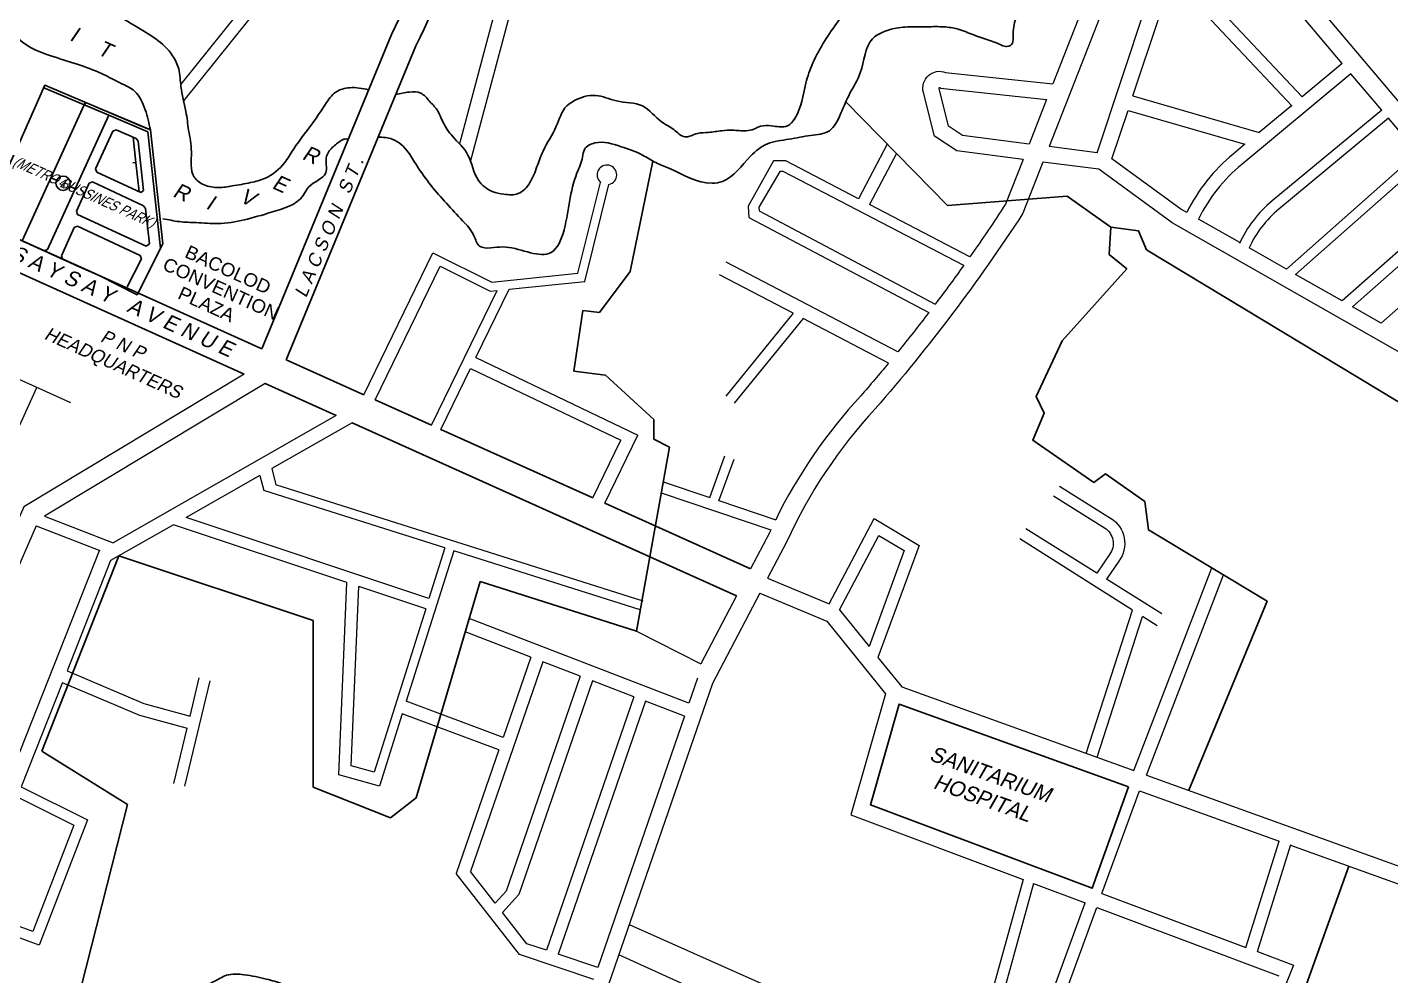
# Model space of a CAD drawing. Header units: inches. Extents: x -1369 to 1198, y -366 to 1398.
# Drawn here: x -608.89 to -570.34, y 961.27 to 988.1 of the extents above; entities that cross this region are included whole.
import ezdxf
from ezdxf.enums import TextEntityAlignment as Align

# ---------------------------------------------------------------- set-up
doc = ezdxf.new("R2010")
doc.units = ezdxf.units.IN
doc.header["$MEASUREMENT"] = 0
for name, color, linetype in [('BLK_NO', 6, 'Continuous'), ('BLOCKS', 5, 'Continuous'), ('BUILDING', 40, 'Continuous'), ('CHURCH', 45, 'Continuous'), ('CREEK_RIVER', 7, 'Continuous'), ('EASEMENT', 4, 'Continuous'), ('LOTNO', 1, 'Continuous'), ('NATL_ROAD', 1, 'Continuous'), ('PERIMETER', 1, 'Continuous'), ('PERIMETER_1', 11, 'Continuous'), ('PRIVATE', 181, 'Continuous'), ('SUBLOTS', 1, 'Continuous')]:
    doc.layers.add(name, color=color, linetype=linetype)
doc.layers.add('ROAD', color=8, linetype='Continuous', lineweight=20)
doc.layers.add('SUBDIVIDION', color=8, linetype='Continuous', lineweight=25)
doc.styles.add('LOT_NO', font='ARIALN.TTF', dxfattribs={"width": 1.5, "height": 1})
doc.styles.add('PX-0', font='leroy')
doc.styles.get("Standard").update_dxf_attribs({"font": 'arial.ttf'})
doc.styles.add('STYLE1', font='swissl.ttf')

msp = doc.modelspace()

# ---------------------------------------------------------------- linework, layer by layer
at = {"layer": 'BLK_NO', "color": 8, "ltscale": 2}
msp.add_circle((-607.881, 983.6881), 0.2018, dxfattribs=at)
at = {"layer": 'BLOCKS', "color": 8}
for p, q in [((-609.0394, 982.0571), (-607.2858, 985.9053)), ((-607.2858, 985.9053), (-607.2442, 985.9699)), ((-606.5897, 985.6108), (-608.321, 981.8117)), ((-606.477, 985.158), (-606.9616, 984.0945)), ((-606.477, 985.158), (-606.3829, 985.1946)), ((-606.3829, 985.1946), (-605.8178, 984.9555)), ((-605.8178, 984.9555), (-605.7575, 984.8745)), ((-605.7575, 984.8745), (-605.6058, 983.481)), ((-606.9267, 983.9998), (-606.9616, 984.0945)), ((-606.9267, 983.9998), (-605.6878, 983.4222)), ((-607.1463, 983.6891), (-607.5056, 982.9006)), ((-607.0516, 983.724), (-607.1463, 983.6891)), ((-607.0516, 983.724), (-605.6088, 983.0513)), ((-605.6878, 983.4222), (-605.6058, 983.481)), ((-607.5056, 982.9006), (-607.4707, 982.806)), ((-605.6088, 983.0513), (-605.5501, 982.9693)), ((-605.5501, 982.9693), (-605.4414, 981.9712)), ((-607.5648, 982.4367), (-607.9298, 981.6358)), ((-607.5648, 982.4367), (-607.4701, 982.4716)), ((-607.4707, 982.806), (-605.5356, 981.9037)), ((-607.4701, 982.4716), (-605.7002, 981.6464)), ((-608.4154, 981.7761), (-608.321, 981.8117)), ((-605.5356, 981.9037), (-605.4414, 981.9712)), ((-607.8942, 981.5414), (-607.9298, 981.6358)), ((-605.6672, 981.5511), (-606.0691, 980.7558)), ((-605.7002, 981.6464), (-605.6672, 981.5511))]:
    msp.add_line(p, q, dxfattribs=at)
at = {"layer": 'BUILDING', "color": 8}
msp.add_line((-605.7875, 980.5335), (-605.4921, 981.118), dxfattribs=at)
at = {"layer": 'CREEK_RIVER', "color": 8}
for points, knots in [([(-599.2412, 986.333), (-599.418, 986.3684), (-599.7296, 986.4308), (-600.2104, 986.2992), (-600.4771, 985.9048), (-600.8369, 985.3434), (-601.2738, 984.8225), (-601.6423, 984.1865), (-602.0654, 983.8253), (-602.6086, 983.6939), (-603.0526, 983.6204), (-603.493, 983.5422), (-603.8819, 983.6056), (-604.3273, 983.9183), (-604.2041, 984.5629), (-604.3371, 985.1586), (-604.4006, 985.7824), (-604.5685, 986.3458), (-604.5707, 986.8983), (-604.9088, 987.6008), (-605.736, 988.0644), (-606.5558, 988.5701), (-607.4231, 988.8973), (-608.0097, 989.4423), (-608.8941, 989.6046), (-608.9561, 990.1717), (-609.0124, 990.5757), (-608.7157, 990.9434), (-608.5572, 991.8328), (-608.0057, 992.667), (-607.5231, 993.4385), (-607.0072, 994.2243), (-606.4212, 995.0475), (-605.9446, 995.8845), (-605.6548, 996.443), (-605.7333, 997.7304), (-605.8008, 999.0054), (-606.278, 1000.2679), (-606.8034, 1000.5498), (-607.0546, 1000.9616), (-607.2771, 1001.2637), (-607.5905, 1001.4612), (-607.9581, 1001.5161), (-608.337, 1001.6014), (-608.7229, 1001.7243), (-609.1116, 1001.8938), (-609.2902, 1002.1506), (-609.3968, 1002.2651), (-609.4221, 1002.2918)], [0, 0, 0, 0, 0.001792613, 0.003159268, 0.004672221, 0.006360995, 0.009900372, 0.011401504, 0.013717383, 0.015183578, 0.016929992, 0.018241048, 0.019619615, 0.020806646, 0.023214174, 0.025259999, 0.027048096, 0.02943591, 0.031113866, 0.03248769, 0.03700773, 0.040107377, 0.042227286, 0.046146984, 0.048150546, 0.050109265, 0.051149877, 0.052105202, 0.054574547, 0.060044835, 0.061892861, 0.06369716, 0.069441899, 0.071959264, 0.073380548, 0.075620285, 0.084491375, 0.086399826, 0.088613125, 0.09010163, 0.091174586, 0.09234445, 0.093683086, 0.094857782, 0.096224444, 0.097761772, 0.098941772, 0.099305249, 0.099305249, 0.099305249, 0.099305249]), ([(-610.1601, 1000.5743), (-609.9508, 1000.4023), (-609.2476, 999.9844), (-608.5025, 999.1842), (-607.4937, 999.0696), (-606.9328, 998.242), (-607.0677, 997.325), (-607.0178, 996.3123), (-607.6574, 995.4632), (-608.3973, 994.5552), (-608.9353, 993.4914), (-609.5979, 993.1381), (-609.7317, 992.7223), (-609.9908, 992.4228), (-610.3155, 992.2554), (-610.6339, 991.7848), (-610.1959, 991.1244), (-610.0421, 990.3516), (-609.8962, 989.5555), (-609.6949, 988.8951), (-609.5051, 988.3397), (-609.1599, 987.6442), (-608.342, 987.3148), (-607.4995, 987.0678), (-606.85, 986.8296), (-606.4584, 986.622), (-606.2754, 986.5289), (-606.2542, 986.5175)], [0.046261928, 0.046261928, 0.046261928, 0.046261928, 0.048953224, 0.053907116, 0.05719284, 0.057953149, 0.06364208, 0.065770126, 0.067831464, 0.073842263, 0.077819606, 0.079269524, 0.081012622, 0.081952229, 0.08315466, 0.084677848, 0.086913409, 0.090130011, 0.092746855, 0.094956026, 0.0970247, 0.098647101, 0.102529134, 0.105129684, 0.107592748, 0.109372053, 0.109608819, 0.109608819, 0.109608819, 0.109608819]), ([(-598.9723, 984.994), (-598.8344, 984.9868), (-598.4977, 984.969), (-598.1253, 984.6108), (-597.8493, 984.1185), (-597.36, 983.4477), (-596.7693, 982.8232), (-596.2649, 982.294), (-596.1562, 981.8533), (-595.7654, 981.8494), (-595.1477, 981.9595), (-593.8302, 981.2203), (-593.612, 982.9903), (-593.4185, 983.8663), (-593.1884, 984.3352), (-593.1609, 984.7015), (-592.701, 984.9285), (-592.1294, 984.7265), (-591.5491, 984.5412), (-591.1349, 984.2575), (-590.4703, 984.022), (-589.8708, 983.6155), (-588.9638, 983.7688), (-588.5848, 984.374), (-587.9767, 984.8595), (-587.3462, 984.9208), (-586.7834, 985.0509), (-586.1465, 985.0882), (-585.8761, 985.6816), (-585.6464, 986.2416), (-585.2284, 986.8905), (-585.2034, 987.7958), (-584.4326, 988.0788), (-583.9252, 988.1209), (-583.4712, 988.11), (-583.0555, 988.1263), (-582.6011, 988.076), (-582.1826, 987.8955), (-581.7635, 987.7566), (-581.445, 987.6425), (-581.2424, 987.5426), (-580.9761, 987.589), (-581.0571, 988.0472), (-580.7902, 988.678), (-580.8525, 989.5141), (-580.744, 990.1491), (-580.6598, 990.5843), (-581.0645, 990.67), (-581.438, 990.7482), (-581.8098, 990.9802), (-582.1934, 991.2559), (-582.2607, 992.0228), (-582.3169, 992.7231), (-582.5018, 993.4905), (-582.5161, 994.0344), (-582.4296, 994.7066), (-582.0018, 995.2389), (-582.2209, 996.2689), (-581.3728, 995.9814), (-580.9401, 995.8558), (-580.5042, 995.7418), (-580.2632, 995.3731), (-579.9466, 995.0621), (-579.5739, 994.9145), (-579.2476, 994.7334), (-578.8321, 994.5874), (-578.7438, 994.1416), (-578.6224, 993.7902), (-578.6704, 993.523), (-578.7002, 993.323), (-578.6663, 993.1716), (-578.6919, 993.0365), (-578.7335, 992.8995), (-578.6816, 992.7777), (-578.5794, 992.6705), (-578.4238, 992.692), (-578.2889, 992.7023), (-578.1221, 992.756), (-577.9625, 992.6852), (-577.8163, 992.5205), (-577.7497, 992.2955), (-577.4957, 992.137), (-577.4306, 991.8925), (-577.3755, 991.6801), (-577.2124, 991.6135), (-577.0704, 991.5888), (-576.928, 991.5564), (-576.7704, 991.5863), (-576.7021, 991.5134), (-576.669, 991.4641)], [0, 0, 0, 0, 0.00134899, 0.00329582, 0.00476677, 0.0070477, 0.01155477, 0.01332248, 0.01442984, 0.01550558, 0.01665853, 0.02102538, 0.02626019, 0.02908928, 0.03068237, 0.03141105, 0.03256376, 0.03506483, 0.03724861, 0.0386742, 0.04002093, 0.04432728, 0.0453159, 0.04888373, 0.05084663, 0.0529279, 0.05499221, 0.05681511, 0.0587271, 0.06086273, 0.06303647, 0.06641884, 0.06867299, 0.07036238, 0.07160036, 0.07319206, 0.07453019, 0.0761242, 0.07771822, 0.07894976, 0.07950898, 0.07995986, 0.08131157, 0.08294094, 0.08719703, 0.08898406, 0.08986768, 0.09093602, 0.09230871, 0.09393173, 0.09524586, 0.09678909, 0.10115121, 0.10250292, 0.10462545, 0.10660133, 0.10904845, 0.11154774, 0.11377427, 0.11534111, 0.11657264, 0.11801155, 0.11957546, 0.12095936, 0.12194786, 0.12337345, 0.12499814, 0.12608241, 0.12708731, 0.12764771, 0.12809227, 0.12860893, 0.12901063, 0.12948184, 0.12986078, 0.13039688, 0.13091391, 0.13124731, 0.13211666, 0.13242982, 0.13345174, 0.13434057, 0.13521781, 0.13593624, 0.13635274, 0.13687808, 0.13739512, 0.13781427, 0.13835798, 0.13835798, 0.13835798, 0.13835798]), ([(-564.3136, 986.5116), (-564.6313, 986.8328), (-565.0567, 987.263), (-565.5489, 987.848), (-565.9659, 988.1016), (-566.4775, 988.3193), (-566.8321, 988.7093), (-567.4085, 989.1414), (-567.9944, 989.4451), (-568.6962, 989.638), (-569.2346, 989.6883), (-569.7745, 989.7487), (-570.2442, 989.7431), (-570.6982, 989.7233), (-571.0166, 989.3128), (-571.497, 989.4653), (-571.7249, 989.1975), (-571.9838, 989.1646), (-572.3069, 989.1711), (-572.5492, 989.0891), (-572.6969, 989.0609)], [0, 0, 0, 0, 0.004525445, 0.006060144, 0.007588024, 0.009355583, 0.011564298, 0.012755033, 0.016562618, 0.018061084, 0.020008618, 0.021963656, 0.023466326, 0.024765562, 0.026293448, 0.028033018, 0.028789801, 0.0295323, 0.03053562, 0.032038696, 0.032038696, 0.032038696, 0.032038696]), ([(-572.4867, 988.8124), (-572.4184, 988.8141), (-572.2951, 988.8198), (-572.1055, 988.8514), (-571.9306, 988.9735), (-571.7144, 989.0294), (-571.2908, 989.0116), (-570.8721, 989.2709), (-570.3738, 989.3343), (-570.0288, 989.4209), (-569.7352, 989.45), (-569.4678, 989.4871), (-569.05, 989.4567), (-568.6152, 989.2727), (-568.1885, 989.1823), (-567.8987, 989.0801), (-567.77, 988.8014), (-567.296, 988.6489), (-566.8985, 988.3685), (-566.4519, 987.9435), (-566.1018, 987.6649), (-565.411, 987.1544), (-564.9269, 986.7445), (-564.514, 986.3948)], [0.15642559, 0.15642559, 0.15642559, 0.15642559, 0.157110961, 0.157659041, 0.1583151, 0.159207564, 0.159836728, 0.162518593, 0.163824673, 0.164847654, 0.166069451, 0.166771526, 0.16754138, 0.170224934, 0.171405385, 0.171937356, 0.173221623, 0.174127575, 0.176755996, 0.178041599, 0.180292142, 0.181223349, 0.186631255, 0.186631255, 0.186631255, 0.186631255]), ([(-605.0584, 982.6787), (-604.9032, 982.6569), (-604.5932, 982.5821), (-604.0727, 982.5813), (-603.1882, 982.4937), (-602.2015, 982.8137), (-601.1798, 983.0994), (-600.9133, 983.7049), (-600.3173, 983.8631), (-600.5156, 984.4303), (-600.2826, 984.6975), (-600.087, 984.8451), (-599.9256, 984.9705), (-599.8302, 984.9277), (-599.8227, 984.9243)], [0.124512298, 0.124512298, 0.124512298, 0.124512298, 0.126081819, 0.127675965, 0.12971171, 0.134862398, 0.138263714, 0.139219711, 0.141291003, 0.142883974, 0.14396283, 0.144528877, 0.145481173, 0.145563273, 0.145563273, 0.145563273, 0.145563273]), ([(-623.7243, 969.5395), (-623.4489, 969.3493), (-623.0518, 969.0751), (-622.5907, 968.5601), (-622.2711, 968.2186), (-621.8402, 967.894), (-621.4199, 967.7402), (-621.0105, 967.5662), (-620.6587, 967.2139), (-620.1932, 967.142), (-619.8805, 966.8702), (-619.6694, 966.7218), (-619.3408, 966.5008), (-619.0719, 966.155), (-618.6587, 965.8271), (-618.2896, 965.9484), (-618.0402, 966.0319), (-617.7733, 966.0415), (-617.5043, 966.2421), (-617.0058, 965.9724), (-617.0125, 966.6099), (-616.5001, 966.2281), (-616.159, 965.9496), (-615.6286, 965.6796), (-615.0747, 965.3948), (-614.6278, 965.0321), (-614.1361, 964.8146), (-613.7713, 964.8027), (-613.6104, 964.5529), (-613.174, 964.5085), (-613.1649, 963.8636), (-612.6787, 963.6143), (-612.36, 963.3304), (-611.9505, 963.0687), (-611.5142, 962.7678), (-611.2124, 962.4052), (-610.9661, 962.117), (-610.7427, 961.9447), (-610.4533, 961.757), (-610.1529, 961.6266), (-609.9253, 961.3046), (-609.7339, 961.0764), (-609.4806, 960.82), (-608.995, 960.8256), (-608.4772, 960.7771), (-608.0102, 960.9994), (-607.668, 960.9249), (-607.2215, 960.9937), (-606.6678, 960.7976), (-606.1242, 960.5498), (-605.6124, 960.4921), (-605.0214, 960.4554), (-604.3863, 960.85), (-603.719, 961.014), (-603.2415, 961.3389), (-602.7056, 961.3087), (-602.187, 961.1897), (-601.6394, 961.0497), (-601.2123, 960.7673), (-600.6832, 960.6371), (-600.3905, 960.4403), (-600.2375, 960.3184)], [0, 0, 0, 0, 0.003328565, 0.004798025, 0.006896437, 0.008000576, 0.010152561, 0.011347266, 0.012404093, 0.01503301, 0.015709792, 0.016517156, 0.017621295, 0.019626191, 0.020971916, 0.022475124, 0.023152056, 0.02363074, 0.025099511, 0.026313192, 0.027538057, 0.028647678, 0.030724537, 0.032823374, 0.034311033, 0.037011135, 0.03847742, 0.039717113, 0.040304671, 0.041256593, 0.043530659, 0.045099108, 0.046452668, 0.047819244, 0.049948728, 0.051713332, 0.052511803, 0.053735473, 0.054509448, 0.055975582, 0.056902631, 0.058376814, 0.059007767, 0.060393836, 0.062890372, 0.06424424, 0.06531462, 0.066282764, 0.068710925, 0.070983295, 0.072242795, 0.073845894, 0.076778471, 0.079391355, 0.080718803, 0.082382337, 0.084501523, 0.08611657, 0.087974999, 0.089552478, 0.091488017, 0.091488017, 0.091488017, 0.091488017])]:
    msp.add_open_spline(points, degree=3, knots=knots, dxfattribs=at)
for points in [[(-583.6588, 993.5834), (-583.5651, 992.2566), (-583.6275, 991.7103), (-583.5182, 991.3357), (-583.3308, 990.9923), (-582.9402, 990.6489), (-582.581, 990.0714), (-582.2373, 989.8684), (-582.1608, 988.9347), (-582.3482, 988.6381), (-582.7231, 988.6849), (-582.9731, 988.7162), (-583.5354, 988.7786), (-584.3165, 988.8879), (-584.7695, 988.841), (-585.4411, 988.763), (-585.7067, 988.5757), (-585.9566, 988.2791), (-586.6752, 987.0928), (-586.8783, 986.5153), (-587.1907, 985.5163), (-587.3937, 985.3134), (-587.6281, 985.2821), (-587.8467, 985.3134), (-588.1592, 985.2977), (-588.3466, 985.2197), (-588.5653, 985.1729), (-588.9558, 985.1885), (-589.2526, 985.1729), (-589.6275, 985.126), (-589.9399, 985.0948), (-590.2992, 985.0012), (-590.6116, 985.2041), (-590.9553, 985.4226), (-591.4969, 985.8753), (-592.2311, 986.0158), (-592.8247, 986.1719), (-593.4339, 986.0158), (-593.637, 985.8753), (-593.9338, 985.2978), (-594.3087, 984.5954), (-594.4805, 984.1583), (-594.6836, 983.7057), (-595.0116, 983.3935), (-595.4177, 983.3779), (-595.7458, 983.4559), (-596.1363, 983.7681), (-596.4331, 984.4861), (-596.8705, 985.0168), (-597.136, 985.4071), (-597.3079, 985.7661), (-597.5265, 986.0158), (-597.7609, 986.2343), (-598.0889, 986.2656), (-598.4771, 986.1937)], [(-605.4117, 985.1945), (-605.5595, 985.7678), (-605.8589, 986.2915), (-606.2542, 986.5175)]]:
    msp.add_spline(points, degree=3, dxfattribs=at)
at = {"layer": 'EASEMENT', "color": 8}
for p, q in [((-608.4287, 986.3889), (-606.5897, 985.6108)), ((-607.2858, 985.9053), (-606.5897, 985.6108)), ((-605.4821, 985.1419), (-606.5897, 985.6108)), ((-605.4821, 985.1419), (-605.1234, 981.8474))]:
    msp.add_line(p, q, dxfattribs=at)
at = {"layer": 'NATL_ROAD', "color": 8}
for points in [[(-597.4262, 991.9153, -0.100219), (-598.5979, 987.8915), (-602.2657, 979.0055)], [(-596.6694, 991.8519, -0.0994284), (-597.909, 987.5701), (-601.5729, 978.6933)]]:
    msp.add_lwpolyline(points, format="xyb", dxfattribs=at)
for points in [[(-602.2657, 979.0055), (-614.5172, 984.525)], [(-602.7583, 978.2881), (-609.918, 981.5137)], [(-599.3797, 977.7052), (-601.5729, 978.6933)], [(-600.1628, 977.1188), (-602.169, 978.0226)], [(-597.4611, 976.8409), (-599.0549, 977.5589)], [(-588.8407, 972.018), (-599.7077, 976.9138)], [(-592.9016, 974.7868), (-597.1974, 976.7221)], [(-588.4419, 972.7776), (-592.5617, 974.6336)]]:
    msp.add_lwpolyline(points, dxfattribs=at)
at = {"layer": 'PERIMETER', "color": 8}
for p, q in [((-609.1434, 984.7742), (-608.3982, 986.4582)), ((-608.3982, 986.4582), (-607.0232, 985.8764)), ((-607.0232, 985.8764), (-605.6768, 985.3068)), ((-605.6768, 985.3068), (-605.4112, 985.1945)), ((-605.4117, 985.1945), (-605.0607, 981.9713)), ((-608.8106, 981.9541), (-610.1717, 982.5672)), ((-607.4607, 981.3462), (-608.8106, 981.9541)), ((-605.0607, 981.9713), (-605.7875, 980.5335)), ((-606.8591, 981.0751), (-607.4607, 981.3462))]:
    msp.add_line(p, q, dxfattribs=at)
at = {"layer": 'PERIMETER_1', "color": 8}
msp.add_lwpolyline([(-609.1434, 984.7742), (-608.3979, 986.4585), (-607.0229, 985.8767), (-605.6765, 985.307), (-605.4115, 985.195), (-605.0607, 981.9718), (-605.7875, 980.5343), (-606.8591, 981.0756), (-607.4604, 981.3464), (-608.8103, 981.9543), (-610.1717, 982.5672), (-609.1434, 984.7742)], dxfattribs=at)
at = {"layer": 'PRIVATE', "color": 8}
msp.add_lwpolyline([(-577.7488, 966.615), (-584.2412, 968.9553), (-585.0532, 966.1028), (-578.7834, 963.7446)], close=True, dxfattribs=at)
at = {"layer": 'ROAD', "color": 8}
for p, q in [((-599.8261, 992.3919), (-604.5562, 986.4862)), ((-599.4595, 992.2822), (-604.4735, 986.022)), ((-594.8342, 991.6981), (-596.6718, 984.8015)), ((-594.4046, 991.6621), (-596.3606, 984.3211)), ((-571.7064, 987.0746), (-575.5762, 991.651)), ((-572.8432, 986.1314), (-576.9636, 990.5087)), ((-573.1212, 985.8698), (-576.164, 989.1024)), ((-571.7064, 987.0746), (-572.8432, 986.1314)), ((-571.4615, 986.785), (-574.5521, 984.2208)), ((-570.5935, 985.7585), (-571.4615, 986.785)), ((-577.6262, 986.1628), (-574.0557, 985.1254)), ((-577.764, 985.7493), (-574.4606, 984.7895)), ((-570.5935, 985.7585), (-573.6938, 983.1863)), ((-570.3994, 985.529), (-573.5018, 982.955)), ((-569.5702, 984.5484), (-570.3994, 985.529)), ((-584.5763, 984.7965), (-585.3911, 983.2502)), ((-584.3128, 984.5274), (-585.073, 983.0847)), ((-569.5702, 984.5484), (-573.2895, 981.2576)), ((-569.3871, 984.3317), (-573.0292, 981.1092)), ((-568.4601, 983.2356), (-571.712, 980.3583)), ((-568.2528, 982.9904), (-571.4175, 980.1903)), ((-567.684, 982.3176), (-570.6091, 979.7295)), ((-599.3797, 977.7052), (-597.4263, 981.723)), ((-599.0549, 977.5589), (-597.2152, 981.3428)), ((-584.2773, 978.9182), (-589.1305, 981.4563)), ((-587.2371, 980.009), (-589.3182, 981.0973)), ((-597.4611, 976.8409), (-595.6052, 980.6582)), ((-596.2093, 978.7545), (-595.2669, 980.6928)), ((-587.2371, 980.009), (-589.1425, 977.6654)), ((-586.9548, 979.8614), (-588.9003, 977.4685)), ((-584.5398, 978.5983), (-586.9548, 979.8614)), ((-611.0301, 978.9981), (-607.672, 977.4855)), ((-596.211, 978.7553), (-591.6261, 976.5581)), ((-597.1974, 976.7221), (-596.3569, 978.451)), ((-596.3569, 978.451), (-592.1096, 976.4157)), ((-612.2986, 969.8182), (-608.6202, 977.9126)), ((-592.9016, 974.7868), (-592.1096, 976.4157)), ((-592.5617, 974.6336), (-591.6261, 976.5581)), ((-589.5969, 974.7997), (-589.1702, 975.9775)), ((-589.3356, 974.705), (-588.9089, 975.8828)), ((-601.9818, 975.6148), (-601.8662, 975.1557)), ((-602.315, 975.4245), (-602.2061, 974.9919)), ((-591.4817, 971.8677), (-601.8662, 975.1557)), ((-590.9117, 975.2433), (-589.5969, 974.7997)), ((-597.0858, 973.3706), (-602.2061, 974.9919)), ((-590.9682, 974.9278), (-587.8678, 973.8818)), ((-589.3335, 974.7108), (-587.7303, 974.17)), ((-608.6439, 974.0002), (-606.8423, 973.3036)), ((-608.4049, 974.2695), (-606.4647, 973.5193)), ((-599.8534, 972.3936), (-604.76, 974.028)), ((-597.5356, 971.9435), (-604.4039, 974.2314)), ((-577.637, 971.6087), (-580.8264, 973.6336)), ((-578.6501, 972.6556), (-580.6549, 973.9095)), ((-596.8346, 973.2911), (-598.1769, 969.0328)), ((-597.0858, 973.3706), (-597.5356, 971.9435)), ((-591.5598, 971.621), (-596.8346, 973.2911)), ((-577.6016, 967.0713), (-575.4007, 972.8051)), ((-576.8091, 971.504), (-578.375, 972.4835)), ((-577.2451, 966.9428), (-575.0708, 972.6071)), ((-597.6275, 971.6522), (-599.5179, 972.2818)), ((-597.6275, 971.6522), (-599.0842, 967.0308)), ((-577.2417, 971.7746), (-577.2383, 971.7852)), ((-590.1829, 968.9807), (-596.3993, 971.3758)), ((-578.9508, 967.5577), (-577.637, 971.6087)), ((-578.6417, 967.4574), (-577.3538, 971.4289)), ((-576.9448, 971.1692), (-577.3538, 971.4289)), ((-594.652, 970.2833), (-596.5105, 970.9994)), ((-591.668, 971.016), (-589.8513, 970.093)), ((-594.3163, 970.154), (-596.3611, 964.2173)), ((-594.652, 970.2833), (-595.435, 968.0102)), ((-593.2558, 969.7454), (-594.3163, 970.154)), ((-593.2558, 969.7454), (-595.3501, 963.6651)), ((-604.4358, 966.6336), (-603.7213, 969.616)), ((-604.292, 968.6147), (-604.0325, 969.6977)), ((-592.9151, 969.6141), (-594.9974, 963.5685)), ((-591.7413, 969.1619), (-592.9151, 969.6141)), ((-589.5193, 969.5412), (-592.6426, 960.4736)), ((-589.9399, 969.6861), (-590.1829, 968.9807)), ((-595.435, 968.0102), (-598.1769, 969.0328)), ((-591.7413, 969.1619), (-594.212, 961.9888)), ((-591.4124, 969.0351), (-593.878, 961.8768)), ((-590.3104, 968.6105), (-591.4124, 969.0351)), ((-584.6288, 969.2478), (-585.603, 965.8257)), ((-598.2884, 968.679), (-598.9321, 966.6372)), ((-595.5556, 967.6599), (-598.2884, 968.679)), ((-590.3104, 968.6105), (-592.759, 961.5016)), ((-604.7487, 966.7086), (-604.3745, 968.2705)), ((-595.5556, 967.6599), (-596.7616, 964.1587)), ((-578.5035, 963.6), (-577.4436, 966.505)), ((-585.603, 965.8257), (-580.7344, 963.9945)), ((-574.4307, 962.0723), (-573.4917, 965.0805)), ((-574.1084, 961.9515), (-573.1637, 964.9781)), ((-580.7344, 963.9945), (-582.0644, 959.1684)), ((-595.6594, 963.3188), (-595.3501, 963.6651)), ((-595.4546, 963.0566), (-594.9974, 963.5685)), ((-580.4364, 963.8824), (-581.6593, 959.4451)), ((-580.4364, 963.8824), (-578.9815, 963.3352)), ((-578.5035, 963.6), (-574.4307, 962.0723)), ((-580.1362, 960.1704), (-578.9815, 963.3352)), ((-579.7253, 960.2518), (-578.6497, 963.1995)), ((-578.6497, 963.1995), (-573.5055, 961.27)), ((-574.1084, 961.9515), (-573.0911, 961.5699)), ((-573.0911, 961.5699), (-573.9832, 959.3139))]:
    msp.add_line(p, q, dxfattribs=at)
for points in [[(-568.0059, 983.5133), (-575.1699, 991.9855)], [(-577.2589, 990.2655), (-578.0981, 989.5746), (-580.0002, 984.7244)], [(-578.6435, 984.549), (-577.2626, 988.6931), (-576.4758, 989.4337)], [(-577.6262, 986.1628), (-576.8673, 988.4404), (-576.164, 989.1024)], [(-579.084, 988.568), (-579.895, 986.5)], [(-580.0681, 986.0586), (-580.5629, 984.7971)], [(-578.2219, 984.3753), (-577.764, 985.7493)], [(-573.1376, 985.8872), (-574.0557, 985.1254)], [(-578.6435, 984.549), (-580.0002, 984.7244)], [(-576.1076, 982.8642), (-576.2698, 982.9567), (-578.2219, 984.3753)], [(-585.3911, 983.2502), (-587.4476, 984.32), (-587.7903, 984.32), (-588.5065, 983.0424), (-588.4919, 982.7221), (-583.4007, 980.0278)], [(-582.4128, 981.3621), (-587.5211, 984.0194), (-587.617, 984.0194), (-588.2039, 983.0064), (-588.1994, 982.9075), (-583.2161, 980.2702)], [(-565.3324, 976.1947), (-576.5183, 982.5719), (-578.5959, 984.0817), (-580.1724, 984.2854)], [(-597.4263, 981.723), (-595.7583, 980.8895), (-593.3208, 981.1393), (-592.6833, 983.7124)], [(-595.2669, 980.6928), (-593.1239, 980.9125), (-592.4448, 983.6533)], [(-582.2371, 981.6096), (-585.073, 983.0847)], [(-574.6075, 982.009), (-575.7777, 982.6761)], [(-573.2895, 981.2576), (-574.3455, 981.8596)], [(-597.5362, 981.5031), (-597.5338, 981.5019)], [(-597.2152, 981.3428), (-595.8043, 980.6378), (-595.6052, 980.6582)], [(-571.712, 980.3583), (-573.0292, 981.1092)], [(-570.6091, 979.7295), (-571.4175, 980.1903)], [(-602.7583, 978.2881), (-608.9896, 974.5377), (-613.3569, 964.4894)], [(-602.169, 978.0226), (-608.4049, 974.2695)], [(-600.1628, 977.1188), (-606.4647, 973.5193)], [(-599.7077, 976.9138), (-601.9818, 975.6148)], [(-602.315, 975.4245), (-604.4039, 974.2314)], [(-602.315, 975.4245), (-602.4577, 975.343)], [(-608.6439, 974.0002), (-613.0402, 963.8852)], [(-604.76, 974.028), (-606.5372, 973.0129), (-607.7691, 969.8949)], [(-586.2163, 971.7911), (-584.9427, 974.2081), (-583.6758, 973.4442), (-584.8386, 970.2724)], [(-585.9212, 971.6169), (-584.8089, 973.7278), (-584.0943, 973.2969), (-585.0891, 970.5835)], [(-606.8423, 973.3036), (-606.8606, 973.2931), (-609.427, 966.7978)], [(-587.9587, 972.5141), (-586.2163, 971.7911)], [(-598.9321, 966.6372), (-600.082, 966.9499), (-599.8534, 972.3936)], [(-599.0842, 967.0308), (-599.731, 967.2067), (-599.5179, 972.2818)], [(-588.8407, 972.018), (-589.8513, 970.093)], [(-588.1823, 972.0881), (-589.5193, 969.5412)], [(-588.1823, 972.0881), (-586.2803, 971.2988), (-584.6288, 969.2478)], [(-585.9212, 971.6169), (-585.0891, 970.5835)], [(-584.8386, 970.2724), (-584.1666, 969.4378), (-577.6016, 967.0713)], [(-607.7691, 969.8949), (-605.6025, 968.9754), (-604.292, 968.6147)], [(-607.8991, 969.5658), (-609.0644, 966.6166)], [(-607.9073, 969.5693), (-605.7191, 968.6406), (-604.3745, 968.2705)], [(-577.2451, 966.9428), (-569.8165, 964.2651)], [(-609.0644, 966.6166), (-607.1918, 965.6808), (-608.5564, 962.1329), (-610.9268, 963.0018)], [(-609.177, 966.3316), (-607.5761, 965.5317), (-608.7334, 962.5229), (-610.4353, 963.1467)], [(-577.4436, 966.505), (-573.4917, 965.0805)], [(-573.1681, 964.9639), (-567.639, 962.9708)], [(-592.8708, 961.1681), (-594.9777, 961.8745), (-596.7616, 964.1587)], [(-595.6594, 963.3188), (-596.3611, 964.2173)], [(-594.212, 961.9888), (-594.7656, 962.1744), (-595.4546, 963.0566)], [(-591.8695, 962.7181), (-586.4995, 960.3222), (-586.6398, 958.3146)], [(-592.759, 961.5016), (-593.878, 961.8768)], [(-588.3348, 958.0756), (-588.2061, 960.0577), (-592.1672, 961.8582)]]:
    msp.add_lwpolyline(points, dxfattribs=at)
for points in [[(-580.735, 984.3581), (-582.6089, 984.6003), (-583.2389, 985.02), (-583.5539, 986.2581, -0.6045302), (-582.9239, 986.8247), (-579.895, 986.5)], [(-580.5629, 984.7971), (-582.4442, 985.0402), (-582.839, 985.3032), (-583.1106, 986.3709, -1), (-583.0695, 986.3803), (-580.0681, 986.0586)], [(-574.4606, 984.7895), (-574.7942, 984.5127, 0.1031099), (-576.1076, 982.8642)], [(-580.735, 984.3581), (-581.2318, 983.0915, -0.0091012), (-582.2371, 981.6096, -0.0091012)], [(-580.1724, 984.2854), (-580.7399, 982.8382, -0.0348713), (-584.9145, 977.3064, 0.0804615), (-587.4133, 973.5528), (-587.9587, 972.5141)], [(-582.4128, 981.3621, -0.0068892), (-583.2161, 980.2702)], [(-583.4007, 980.0278, -0.0071868), (-584.2773, 978.9182, -0.0071868)], [(-584.5398, 978.5983, -0.0061594), (-585.324, 977.6742, 0.0729189), (-587.7303, 974.17, 0.0729189)], [(-579.7067, 975.1171), (-578.2604, 974.2169, -0.4369138), (-578.0253, 972.9954), (-578.375, 972.4835)], [(-579.878, 974.8418), (-578.4318, 973.9416, -0.439706), (-578.2896, 973.1835), (-578.6501, 972.6556)], [(-587.8678, 973.8818, 0.0016313), (-587.9078, 973.795), (-588.4419, 972.7776)]]:
    msp.add_lwpolyline(points, format="xyb", dxfattribs=at)
for centre, radius, start, end in [((-592.5041, 983.9251), 0.2782, 282.29671, 229.87288), ((-571.4965, 980.5379), 4.7854, 129.68154, 153.46082), ((-571.4965, 980.5379), 3.4412, 129.68154, 155.11304), ((-571.4965, 980.5379), 3.1406, 129.68154, 155.11304)]:
    msp.add_arc(centre, radius, start, end, dxfattribs=at)
at = {"layer": 'SUBDIVIDION', "color": 8}
msp.add_line((-573.347, 961.6711), (-573.3487, 961.6665), dxfattribs=at)
at = {"layer": 'SUBLOTS', "color": 8}
for p, q in [((-605.8222, 984.2769), (-605.8999, 984.9902)), ((-605.9118, 984.2606), (-605.8222, 984.2769)), ((-605.7314, 983.4425), (-605.8222, 984.2769)), ((-591.2061, 984.3165), (-591.8426, 981.19)), ((-608.2248, 983.8447), (-608.0647, 983.7718)), ((-607.6974, 983.6044), (-607.5373, 983.5315)), ((-591.8426, 981.19), (-592.7153, 980.0273)), ((-593.1807, 980.0854), (-593.4425, 978.3704)), ((-592.7153, 980.0273), (-593.1807, 980.0854)), ((-593.4425, 978.3704), (-592.5407, 978.2541)), ((-592.5407, 978.2541), (-591.1735, 977.0041)), ((-591.1735, 977.0041), (-591.1735, 976.4518)), ((-591.1735, 976.4518), (-590.7371, 976.2193)), ((-590.7371, 976.2193), (-591.668, 971.016)), ((-606.3024, 973.147), (-608.4804, 967.6222)), ((-600.8084, 971.3173), (-606.3024, 973.147)), ((-596.0904, 972.4216), (-597.8968, 966.3056)), ((-591.668, 971.016), (-596.0904, 972.4216)), ((-600.8084, 966.6029), (-600.8084, 971.3173)), ((-608.4804, 967.6222), (-606.0576, 966.1144)), ((-598.6194, 965.7322), (-600.8084, 966.6029)), ((-597.8968, 966.3056), (-598.6194, 965.7322)), ((-606.0576, 966.1144), (-607.3681, 960.9574)), ((-573.362, 959.2612), (-571.5205, 964.3699))]:
    msp.add_line(p, q, dxfattribs=at)
for points in [[(-557.3007, 970.826), (-564.3973, 974.221), (-564.9364, 975.3433), (-567.9464, 976.1963), (-577.2459, 981.8078), (-577.4674, 982.3389), (-578.2572, 982.4442), (-579.4859, 983.3212), (-582.8735, 983.0581), (-585.7459, 985.9905)], [(-578.2572, 982.4442), (-578.3025, 981.6748), (-577.8049, 981.2629), (-579.6244, 979.2317), (-580.3636, 977.655), (-580.1362, 977.1862), (-580.4631, 976.4192), (-578.7289, 975.226), (-578.402, 975.4675), (-577.2943, 974.685), (-577.1902, 973.8794), (-573.8357, 971.8656), (-576.0504, 966.5213)]]:
    msp.add_lwpolyline(points, dxfattribs=at)

# ---------------------------------------------------------------- texts
at = {"layer": 'BLK_NO', "color": 8, "ltscale": 2}
msp.add_text('4', height=0.2523, rotation=336.13633, dxfattribs=at).set_placement((-607.8795, 983.6865), align=Align.MIDDLE)
at = {"layer": 'CHURCH', "color": 8, "style": 'PX-0', "oblique": 10}
for s, p in [('HEADQUARTERS', (-606.581, 978.3331)), ('P N P', (-606.302, 978.8495))]:
    msp.add_text(s, height=0.375, rotation=335.74762, dxfattribs=at).set_placement(p, align=Align.BOTTOM_CENTER)
at = {"layer": 'LOTNO', "color": 8, "style": 'STYLE1'}
for s, p in [('BACOLOD', (-604.4709, 981.6078)), ('CONVENTION', (-605.0993, 981.2616)), ('PLAZA', (-604.6686, 980.4408))]:
    msp.add_text(s, height=0.37844, rotation=335.49682, dxfattribs=at).set_placement(p)
at = {"layer": 'NATL_ROAD', "color": 8, "style": 'PX-0', "oblique": 10}
msp.add_text('L A C S O N   S T .', height=0.375, rotation=67.22793, dxfattribs=at).set_placement((-600.0867, 982.3376), align=Align.BOTTOM_CENTER)
at = {"layer": 'PRIVATE', "color": 8, "style": 'PX-0', "oblique": 10}
for s, rotation, p in [('I', 335.74762, (-607.7008, 987.5929)), ('T', 335.74762, (-606.8344, 987.1599)), ('R', 335.74762, (-601.0103, 984.1771)), ('R', 335.74762, (-604.6684, 983.1187)), ('E', 335.74762, (-601.8767, 983.3592)), ('I', 335.74762, (-603.8502, 982.83)), ('V', 335.74762, (-602.7912, 982.9744)), ('M A G S A Y S A Y   A V E N U E', 335.74762, (-607.1718, 980.4095)), ('SANITARIUM', 340.17756, (-581.767, 966.6451)), ('HOSPITAL', 340.17756, (-581.9911, 965.9732))]:
    msp.add_text(s, height=0.435, rotation=rotation, dxfattribs=at).set_placement(p, align=Align.BOTTOM_CENTER)
at = {"layer": 'SUBDIVIDION', "color": 8, "style": 'LOT_NO', "oblique": 20}
msp.add_text('(METRO BUSSINES PARK)', height=0.3, rotation=335.74905, dxfattribs=at).set_placement((-607.387, 983.2256), align=Align.BOTTOM_CENTER)

doc.saveas('drawing.dxf')
